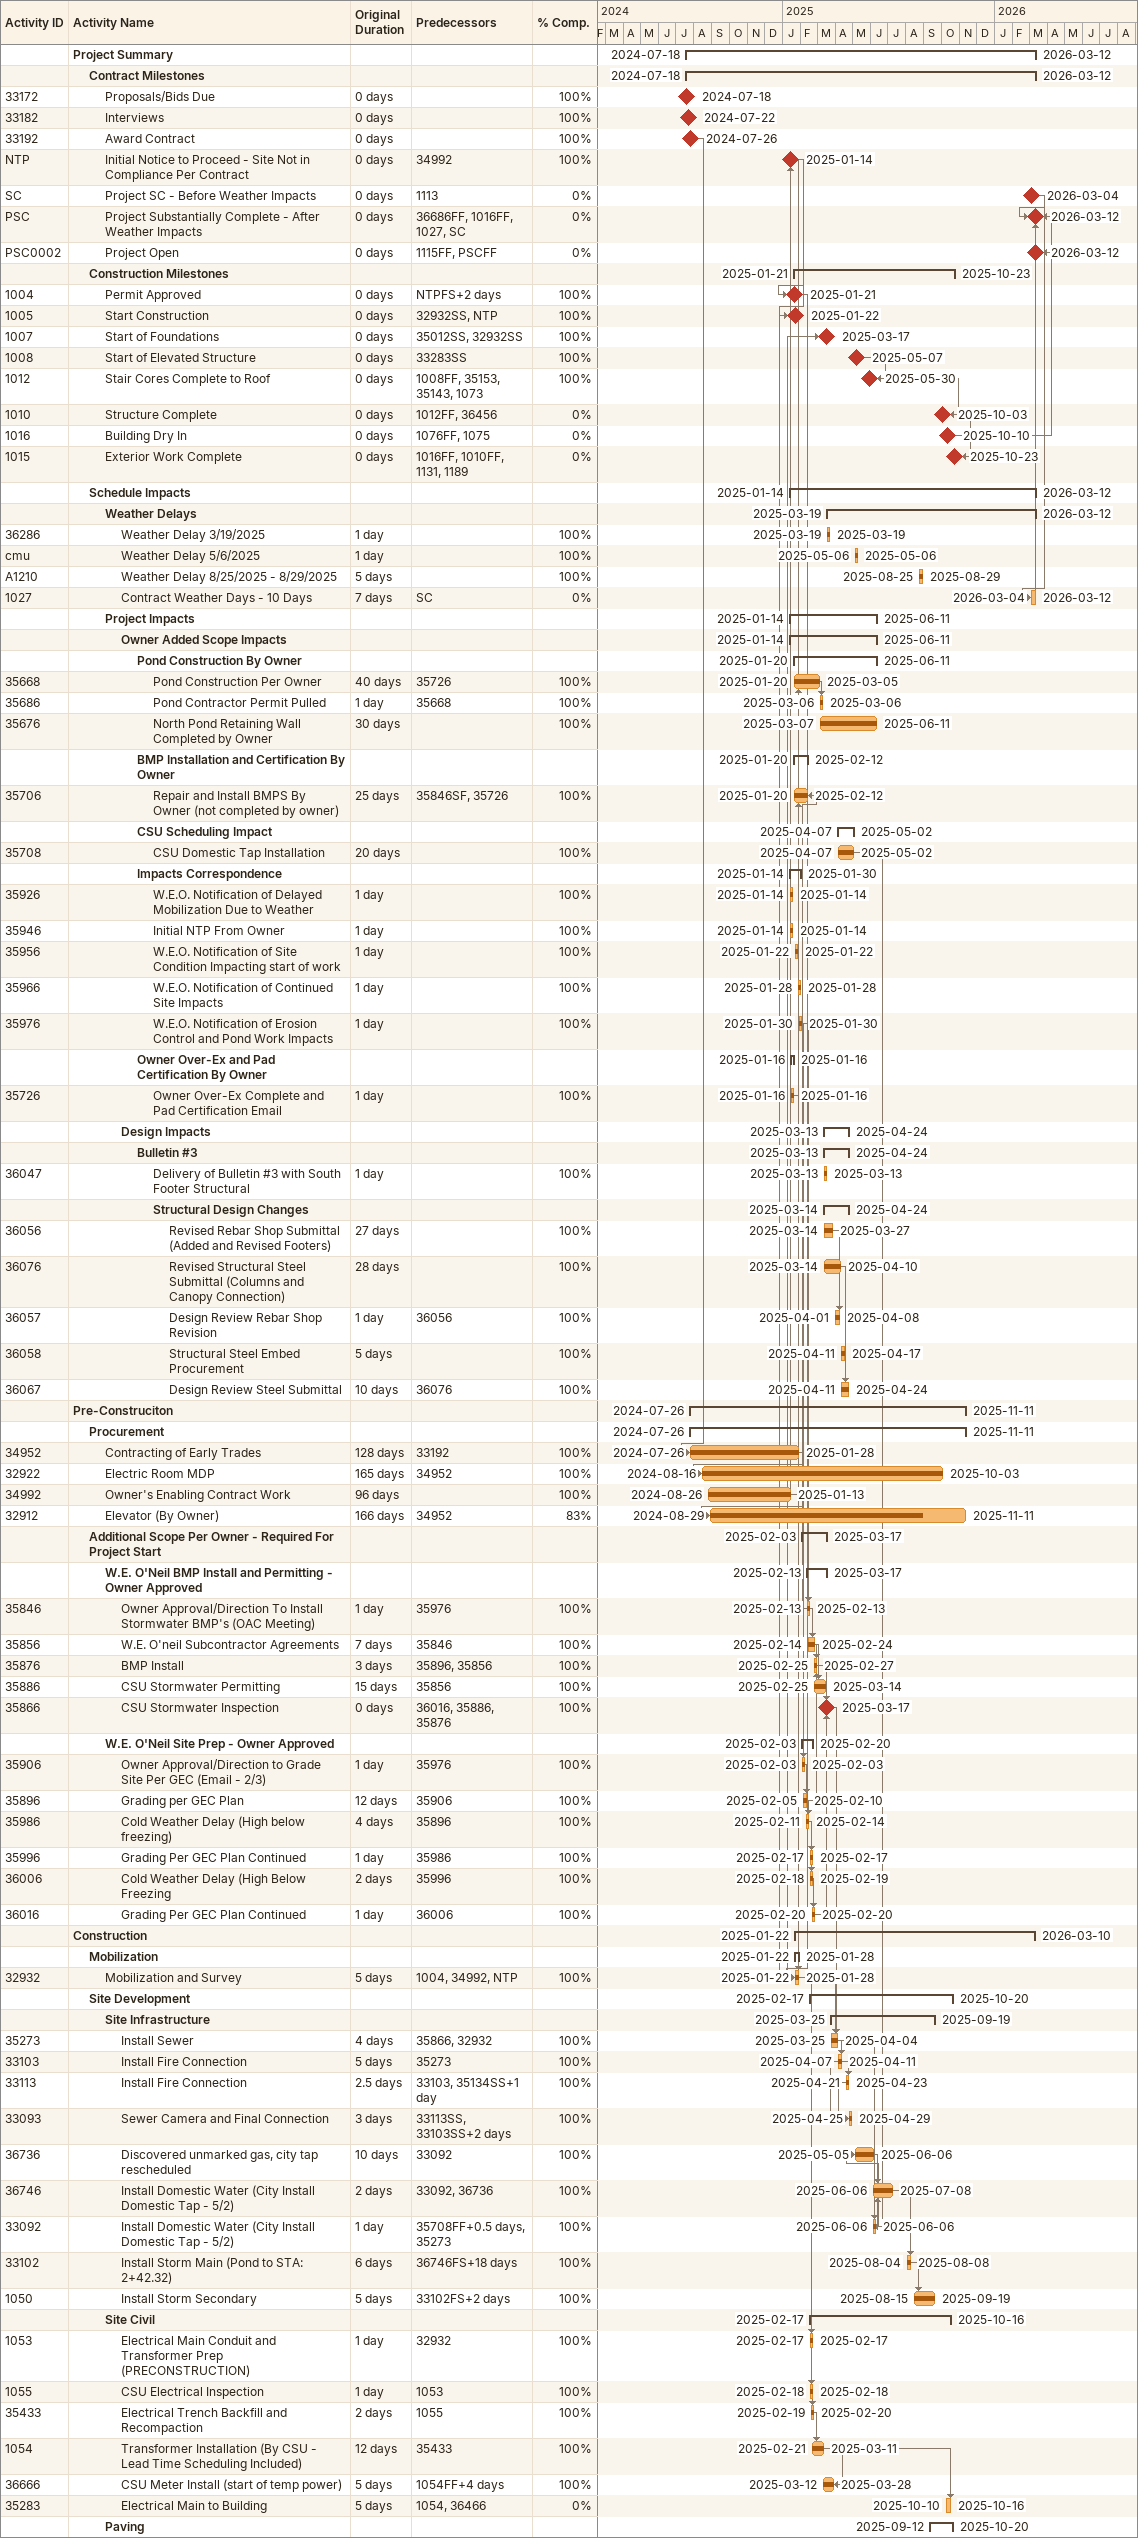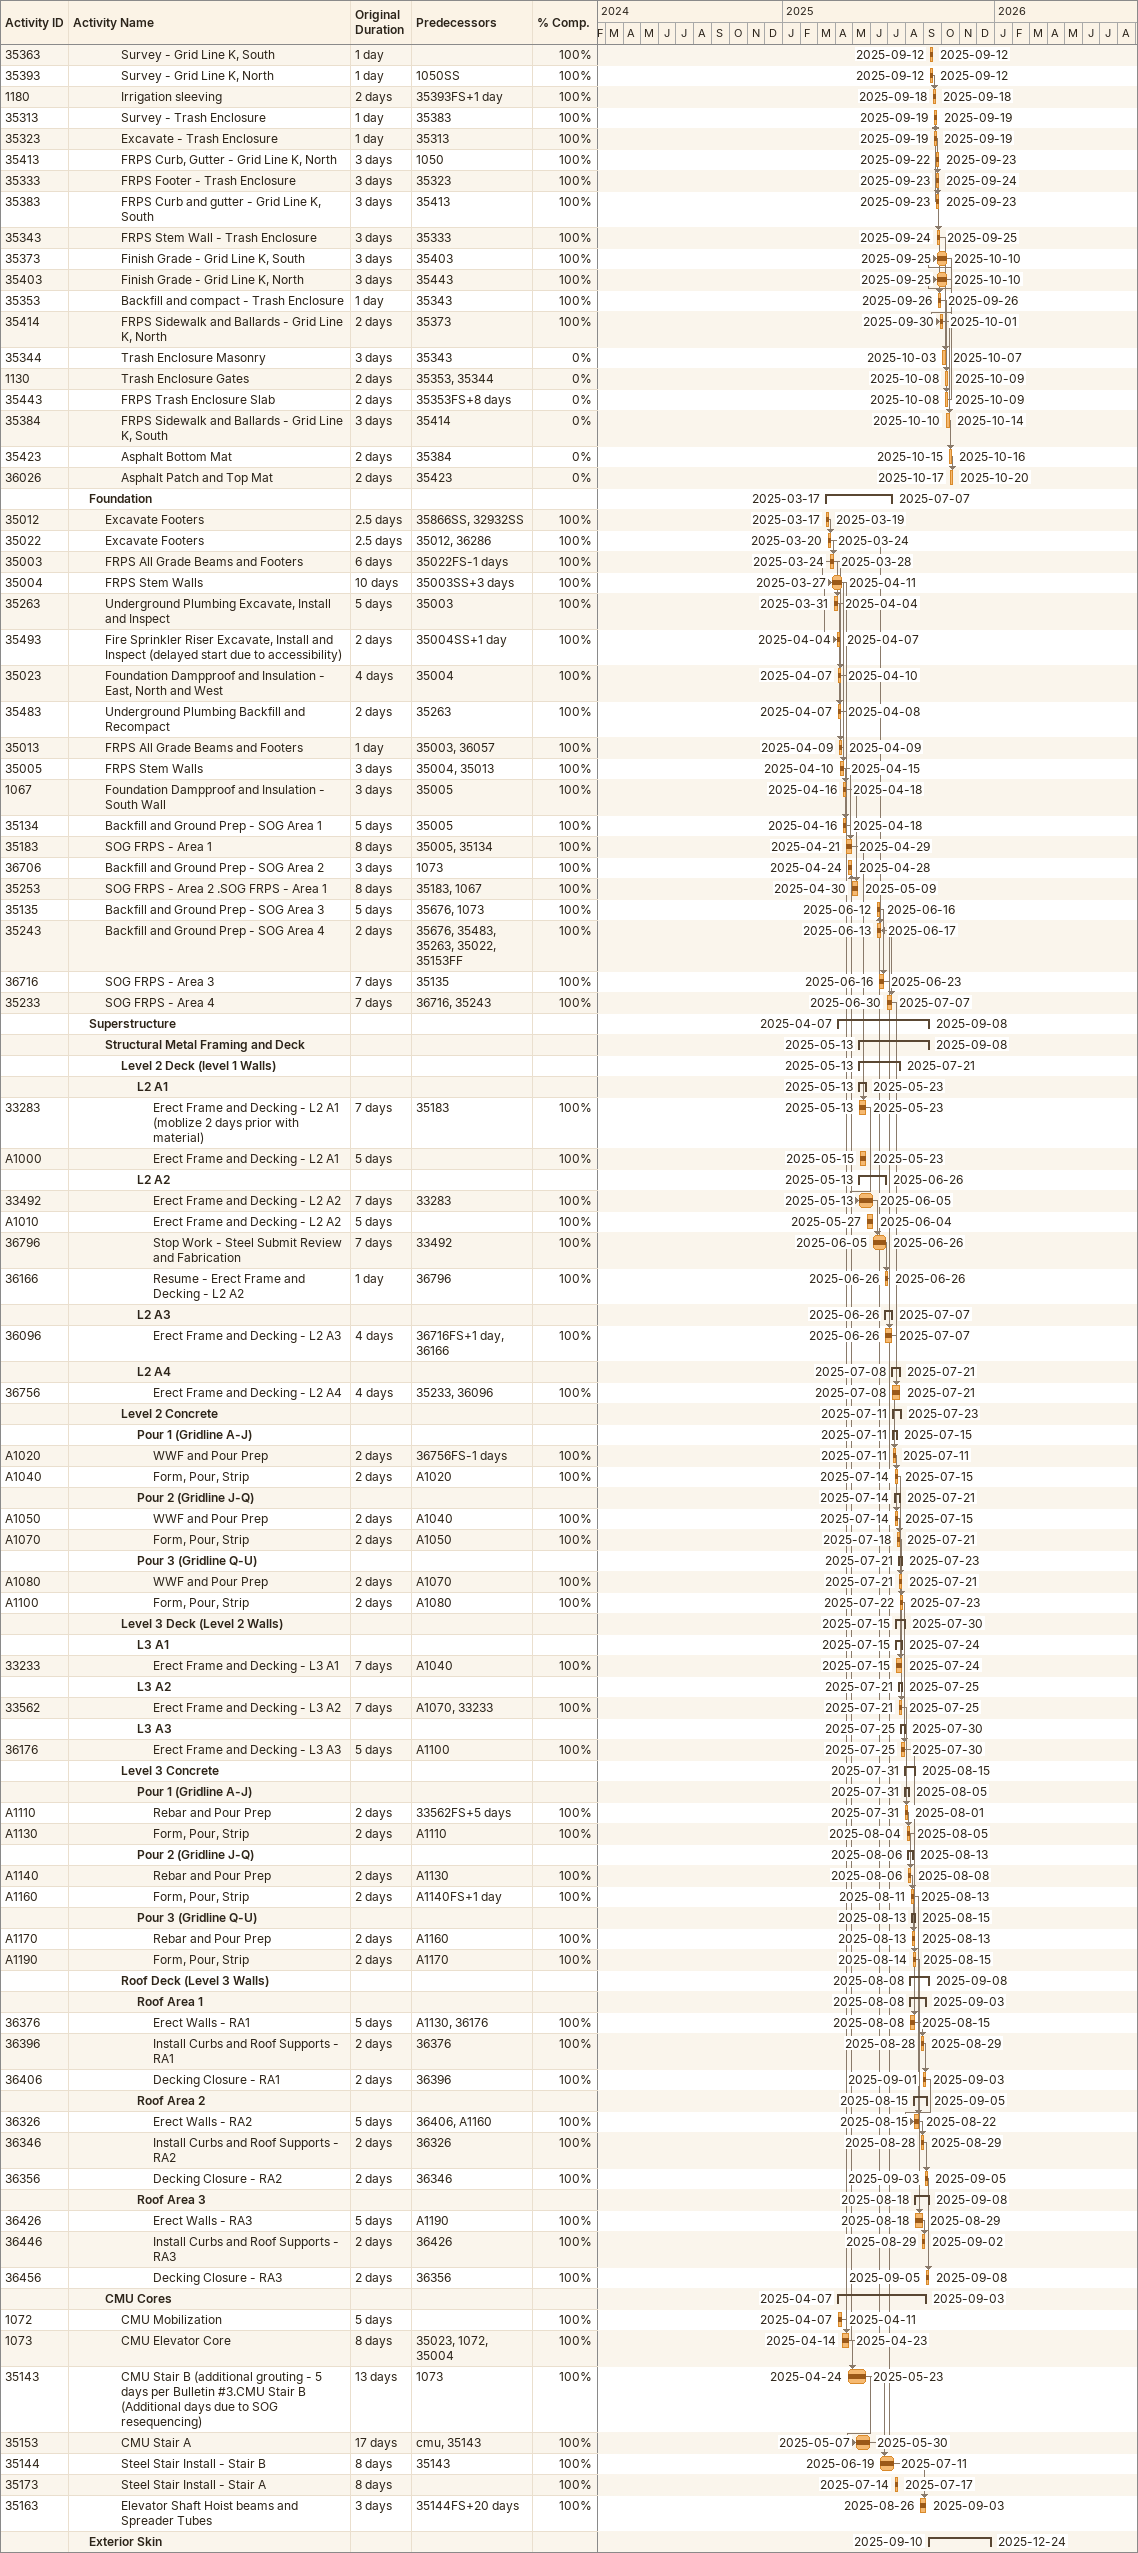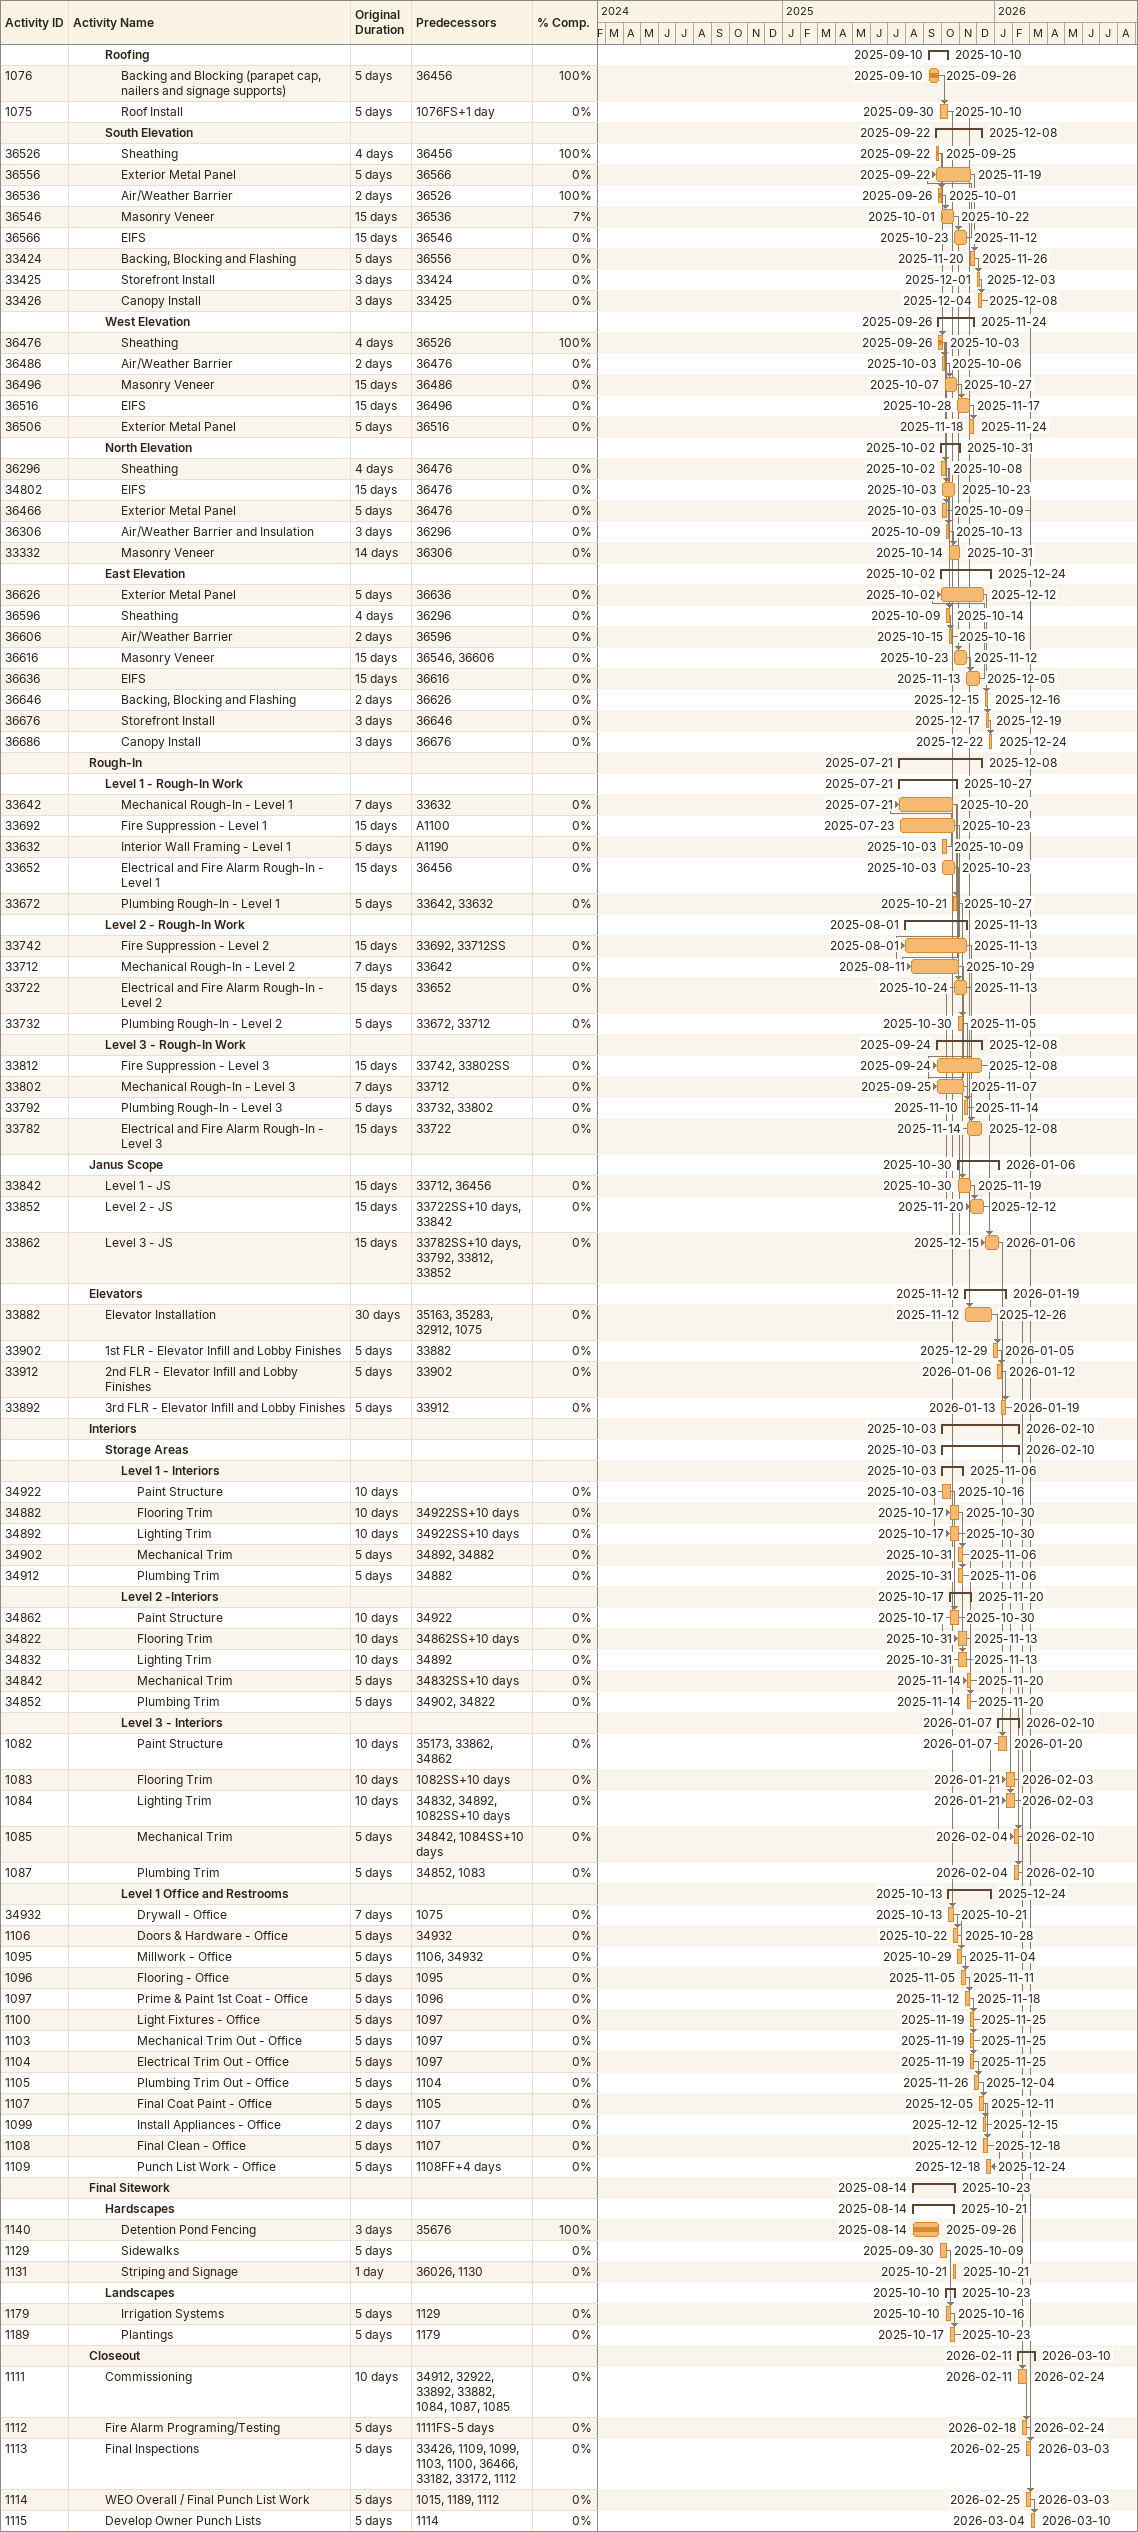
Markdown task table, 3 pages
| ID | Level | Task | Original duration | Start | Finish | Predecessors | % complete |
|---|---|---|---|---|---|---|---|
|  | 1 | **Project Summary** |  | 2024-07-18 | 2026-03-12 |  |  |
|  | 2 | **Contract Milestones** |  | 2024-07-18 | 2026-03-12 |  |  |
| 33172 | 3 | Proposals/Bids Due | 0d | 2024-07-18 | 2024-07-18 |  | 100 |
| 33182 | 3 | Interviews | 0d | 2024-07-22 | 2024-07-22 |  | 100 |
| 33192 | 3 | Award Contract | 0d | 2024-07-26 | 2024-07-26 |  | 100 |
| NTP | 3 | Initial Notice to Proceed - Site Not in Compliance Per Contract | 0d | 2025-01-14 | 2025-01-14 | 34992 | 100 |
| SC | 3 | Project SC - Before Weather Impacts | 0d | 2026-03-04 | 2026-03-04 | 1113 | 0 |
| PSC | 3 | Project Substantially Complete - After Weather Impacts | 0d | 2026-03-12 | 2026-03-12 | 36686FF, 1016FF, 1027, SC | 0 |
| PSC0002 | 3 | Project Open | 0d | 2026-03-12 | 2026-03-12 | 1115FF, PSCFF | 0 |
|  | 2 | **Construction Milestones** |  | 2025-01-21 | 2025-10-23 |  |  |
| 1004 | 3 | Permit Approved | 0d | 2025-01-21 | 2025-01-21 | NTPFS+2d | 100 |
| 1005 | 3 | Start Construction | 0d | 2025-01-22 | 2025-01-22 | 32932SS, NTP | 100 |
| 1007 | 3 | Start of Foundations | 0d | 2025-03-17 | 2025-03-17 | 35012SS, 32932SS | 100 |
| 1008 | 3 | Start of Elevated Structure | 0d | 2025-05-07 | 2025-05-07 | 33283SS | 100 |
| 1012 | 3 | Stair Cores Complete to Roof | 0d | 2025-05-30 | 2025-05-30 | 1008FF, 35153, 35143, 1073 | 100 |
| 1010 | 3 | Structure Complete | 0d | 2025-10-03 | 2025-10-03 | 1012FF, 36456 | 0 |
| 1016 | 3 | Building Dry In | 0d | 2025-10-10 | 2025-10-10 | 1076FF, 1075 | 0 |
| 1015 | 3 | Exterior Work Complete | 0d | 2025-10-23 | 2025-10-23 | 1016FF, 1010FF, 1131, 1189 | 0 |
|  | 2 | **Schedule Impacts** |  | 2025-01-14 | 2026-03-12 |  |  |
|  | 3 | **Weather Delays** |  | 2025-03-19 | 2026-03-12 |  |  |
| 36286 | 4 | Weather Delay 3/19/2025 | 1d | 2025-03-19 | 2025-03-19 |  | 100 |
| cmu | 4 | Weather Delay 5/6/2025 | 1d | 2025-05-06 | 2025-05-06 |  | 100 |
| A1210 | 4 | Weather Delay 8/25/2025 - 8/29/2025 | 5d | 2025-08-25 | 2025-08-29 |  | 100 |
| 1027 | 4 | Contract Weather Days - 10 Days | 7d | 2026-03-04 | 2026-03-12 | SC | 0 |
|  | 3 | **Project Impacts** |  | 2025-01-14 | 2025-06-11 |  |  |
|  | 4 | **Owner Added Scope Impacts** |  | 2025-01-14 | 2025-06-11 |  |  |
|  | 5 | **Pond Construction By Owner** |  | 2025-01-20 | 2025-06-11 |  |  |
| 35668 | 6 | Pond Construction Per Owner | 40d | 2025-01-20 | 2025-03-05 | 35726 | 100 |
| 35686 | 6 | Pond Contractor Permit Pulled | 1d | 2025-03-06 | 2025-03-06 | 35668 | 100 |
| 35676 | 6 | North Pond Retaining Wall Completed by Owner | 30d | 2025-03-07 | 2025-06-11 |  | 100 |
|  | 5 | **BMP Installation and Certification By Owner** |  | 2025-01-20 | 2025-02-12 |  |  |
| 35706 | 6 | Repair and Install BMPS By Owner (not completed by owner) | 25d | 2025-01-20 | 2025-02-12 | 35846SF, 35726 | 100 |
|  | 5 | **CSU Scheduling Impact** |  | 2025-04-07 | 2025-05-02 |  |  |
| 35708 | 6 | CSU Domestic Tap Installation | 20d | 2025-04-07 | 2025-05-02 |  | 100 |
|  | 5 | **Impacts Correspondence** |  | 2025-01-14 | 2025-01-30 |  |  |
| 35926 | 6 | W.E.O. Notification of Delayed Mobilization Due to Weather | 1d | 2025-01-14 | 2025-01-14 |  | 100 |
| 35946 | 6 | Initial NTP From Owner | 1d | 2025-01-14 | 2025-01-14 |  | 100 |
| 35956 | 6 | W.E.O. Notification of Site Condition Impacting start of work | 1d | 2025-01-22 | 2025-01-22 |  | 100 |
| 35966 | 6 | W.E.O. Notification of Continued Site Impacts | 1d | 2025-01-28 | 2025-01-28 |  | 100 |
| 35976 | 6 | W.E.O. Notification of Erosion Control and Pond Work Impacts | 1d | 2025-01-30 | 2025-01-30 |  | 100 |
|  | 5 | **Owner Over-Ex and Pad Certification By Owner** |  | 2025-01-16 | 2025-01-16 |  |  |
| 35726 | 6 | Owner Over-Ex Complete and Pad Certification Email | 1d | 2025-01-16 | 2025-01-16 |  | 100 |
|  | 4 | **Design Impacts** |  | 2025-03-13 | 2025-04-24 |  |  |
|  | 5 | **Bulletin #3** |  | 2025-03-13 | 2025-04-24 |  |  |
| 36047 | 6 | Delivery of Bulletin #3 with South Footer Structural | 1d | 2025-03-13 | 2025-03-13 |  | 100 |
|  | 6 | **Structural Design Changes** |  | 2025-03-14 | 2025-04-24 |  |  |
| 36056 | 7 | Revised Rebar Shop Submittal (Added and Revised Footers) | 27d | 2025-03-14 | 2025-03-27 |  | 100 |
| 36076 | 7 | Revised Structural Steel Submittal (Columns and Canopy Connection) | 28d | 2025-03-14 | 2025-04-10 |  | 100 |
| 36057 | 7 | Design Review Rebar Shop Revision | 1d | 2025-04-01 | 2025-04-08 | 36056 | 100 |
| 36058 | 7 | Structural Steel Embed Procurement | 5d | 2025-04-11 | 2025-04-17 |  | 100 |
| 36067 | 7 | Design Review Steel Submittal | 10d | 2025-04-11 | 2025-04-24 | 36076 | 100 |
|  | 1 | **Pre-Construciton** |  | 2024-07-26 | 2025-11-11 |  |  |
|  | 2 | **Procurement** |  | 2024-07-26 | 2025-11-11 |  |  |
| 34952 | 3 | Contracting of Early Trades | 128d | 2024-07-26 | 2025-01-28 | 33192 | 100 |
| 32922 | 3 | Electric Room MDP | 165d | 2024-08-16 | 2025-10-03 | 34952 | 100 |
| 34992 | 3 | Owner's Enabling Contract Work | 96d | 2024-08-26 | 2025-01-13 |  | 100 |
| 32912 | 3 | Elevator (By Owner) | 166d | 2024-08-29 | 2025-11-11 | 34952 | 83 |
|  | 2 | **Additional Scope Per Owner - Required For Project Start** |  | 2025-02-03 | 2025-03-17 |  |  |
|  | 3 | **W.E. O'Neil BMP Install and Permitting - Owner Approved** |  | 2025-02-13 | 2025-03-17 |  |  |
| 35846 | 4 | Owner Approval/Direction To Install Stormwater BMP's (OAC Meeting) | 1d | 2025-02-13 | 2025-02-13 | 35976 | 100 |
| 35856 | 4 | W.E. O'neil Subcontractor Agreements | 7d | 2025-02-14 | 2025-02-24 | 35846 | 100 |
| 35876 | 4 | BMP Install | 3d | 2025-02-25 | 2025-02-27 | 35896, 35856 | 100 |
| 35886 | 4 | CSU Stormwater Permitting | 15d | 2025-02-25 | 2025-03-14 | 35856 | 100 |
| 35866 | 4 | CSU Stormwater Inspection | 0d | 2025-03-17 | 2025-03-17 | 36016, 35886, 35876 | 100 |
|  | 3 | **W.E. O'Neil Site Prep - Owner Approved** |  | 2025-02-03 | 2025-02-20 |  |  |
| 35906 | 4 | Owner Approval/Direction to Grade Site Per GEC (Email - 2/3) | 1d | 2025-02-03 | 2025-02-03 | 35976 | 100 |
| 35896 | 4 | Grading per GEC Plan | 12d | 2025-02-05 | 2025-02-10 | 35906 | 100 |
| 35986 | 4 | Cold Weather Delay (High below freezing) | 4d | 2025-02-11 | 2025-02-14 | 35896 | 100 |
| 35996 | 4 | Grading Per GEC Plan Continued | 1d | 2025-02-17 | 2025-02-17 | 35986 | 100 |
| 36006 | 4 | Cold Weather Delay (High Below Freezing | 2d | 2025-02-18 | 2025-02-19 | 35996 | 100 |
| 36016 | 4 | Grading Per GEC Plan Continued | 1d | 2025-02-20 | 2025-02-20 | 36006 | 100 |
|  | 1 | **Construction** |  | 2025-01-22 | 2026-03-10 |  |  |
|  | 2 | **Mobilization** |  | 2025-01-22 | 2025-01-28 |  |  |
| 32932 | 3 | Mobilization and Survey | 5d | 2025-01-22 | 2025-01-28 | 1004, 34992, NTP | 100 |
|  | 2 | **Site Development** |  | 2025-02-17 | 2025-10-20 |  |  |
|  | 3 | **Site Infrastructure** |  | 2025-03-25 | 2025-09-19 |  |  |
| 35273 | 4 | Install Sewer | 4d | 2025-03-25 | 2025-04-04 | 35866, 32932 | 100 |
| 33103 | 4 | Install Fire Connection | 5d | 2025-04-07 | 2025-04-11 | 35273 | 100 |
| 33113 | 4 | Install Fire Connection | 2.5d | 2025-04-21 | 2025-04-23 | 33103, 35134SS+1d | 100 |
| 33093 | 4 | Sewer Camera and Final Connection | 3d | 2025-04-25 | 2025-04-29 | 33113SS, 33103SS+2d | 100 |
| 36736 | 4 | Discovered unmarked gas, city tap rescheduled | 10d | 2025-05-05 | 2025-06-06 | 33092 | 100 |
| 36746 | 4 | Install Domestic Water (City Install Domestic Tap - 5/2) | 2d | 2025-06-06 | 2025-07-08 | 33092, 36736 | 100 |
| 33092 | 4 | Install Domestic Water (City Install Domestic Tap - 5/2) | 1d | 2025-06-06 | 2025-06-06 | 35708FF+0.5d, 35273 | 100 |
| 33102 | 4 | Install Storm Main (Pond to STA: 2+42.32) | 6d | 2025-08-04 | 2025-08-08 | 36746FS+18d | 100 |
| 1050 | 4 | Install Storm Secondary | 5d | 2025-08-15 | 2025-09-19 | 33102FS+2d | 100 |
|  | 3 | **Site Civil** |  | 2025-02-17 | 2025-10-16 |  |  |
| 1053 | 4 | Electrical Main Conduit and Transformer Prep (PRECONSTRUCTION) | 1d | 2025-02-17 | 2025-02-17 | 32932 | 100 |
| 1055 | 4 | CSU Electrical Inspection | 1d | 2025-02-18 | 2025-02-18 | 1053 | 100 |
| 35433 | 4 | Electrical Trench Backfill and Recompaction | 2d | 2025-02-19 | 2025-02-20 | 1055 | 100 |
| 1054 | 4 | Transformer Installation (By CSU - Lead Time Scheduling Included) | 12d | 2025-02-21 | 2025-03-11 | 35433 | 100 |
| 36666 | 4 | CSU Meter Install (start of temp power) | 5d | 2025-03-12 | 2025-03-28 | 1054FF+4d | 100 |
| 35283 | 4 | Electrical Main to Building | 5d | 2025-10-10 | 2025-10-16 | 1054, 36466 | 0 |
|  | 3 | **Paving** |  | 2025-09-12 | 2025-10-20 |  |  |
| 35363 | 4 | Survey - Grid Line K, South | 1d | 2025-09-12 | 2025-09-12 |  | 100 |
| 35393 | 4 | Survey - Grid Line K, North | 1d | 2025-09-12 | 2025-09-12 | 1050SS | 100 |
| 1180 | 4 | Irrigation sleeving | 2d | 2025-09-18 | 2025-09-18 | 35393FS+1d | 100 |
| 35313 | 4 | Survey - Trash Enclosure | 1d | 2025-09-19 | 2025-09-19 | 35383 | 100 |
| 35323 | 4 | Excavate - Trash Enclosure | 1d | 2025-09-19 | 2025-09-19 | 35313 | 100 |
| 35413 | 4 | FRPS Curb, Gutter - Grid Line K, North | 3d | 2025-09-22 | 2025-09-23 | 1050 | 100 |
| 35333 | 4 | FRPS Footer - Trash Enclosure | 3d | 2025-09-23 | 2025-09-24 | 35323 | 100 |
| 35383 | 4 | FRPS Curb and gutter - Grid Line K, South | 3d | 2025-09-23 | 2025-09-23 | 35413 | 100 |
| 35343 | 4 | FRPS Stem Wall - Trash Enclosure | 3d | 2025-09-24 | 2025-09-25 | 35333 | 100 |
| 35373 | 4 | Finish Grade - Grid Line K, South | 3d | 2025-09-25 | 2025-10-10 | 35403 | 100 |
| 35403 | 4 | Finish Grade - Grid Line K, North | 3d | 2025-09-25 | 2025-10-10 | 35443 | 100 |
| 35353 | 4 | Backfill and compact - Trash Enclosure | 1d | 2025-09-26 | 2025-09-26 | 35343 | 100 |
| 35414 | 4 | FRPS Sidewalk and Ballards - Grid Line K, North | 2d | 2025-09-30 | 2025-10-01 | 35373 | 100 |
| 35344 | 4 | Trash Enclosure Masonry | 3d | 2025-10-03 | 2025-10-07 | 35343 | 0 |
| 1130 | 4 | Trash Enclosure Gates | 2d | 2025-10-08 | 2025-10-09 | 35353, 35344 | 0 |
| 35443 | 4 | FRPS Trash Enclosure Slab | 2d | 2025-10-08 | 2025-10-09 | 35353FS+8d | 0 |
| 35384 | 4 | FRPS Sidewalk and Ballards - Grid Line K, South | 3d | 2025-10-10 | 2025-10-14 | 35414 | 0 |
| 35423 | 4 | Asphalt Bottom Mat | 2d | 2025-10-15 | 2025-10-16 | 35384 | 0 |
| 36026 | 4 | Asphalt Patch and Top Mat | 2d | 2025-10-17 | 2025-10-20 | 35423 | 0 |
|  | 2 | **Foundation** |  | 2025-03-17 | 2025-07-07 |  |  |
| 35012 | 3 | Excavate Footers | 2.5d | 2025-03-17 | 2025-03-19 | 35866SS, 32932SS | 100 |
| 35022 | 3 | Excavate Footers | 2.5d | 2025-03-20 | 2025-03-24 | 35012, 36286 | 100 |
| 35003 | 3 | FRPS All Grade Beams and Footers | 6d | 2025-03-24 | 2025-03-28 | 35022FS-1d | 100 |
| 35004 | 3 | FRPS Stem Walls | 10d | 2025-03-27 | 2025-04-11 | 35003SS+3d | 100 |
| 35263 | 3 | Underground Plumbing Excavate, Install and Inspect | 5d | 2025-03-31 | 2025-04-04 | 35003 | 100 |
| 35493 | 3 | Fire Sprinkler Riser Excavate, Install and Inspect (delayed start due to accessibility) | 2d | 2025-04-04 | 2025-04-07 | 35004SS+1d | 100 |
| 35023 | 3 | Foundation Dampproof and Insulation - East, North and West | 4d | 2025-04-07 | 2025-04-10 | 35004 | 100 |
| 35483 | 3 | Underground Plumbing Backfill and Recompact | 2d | 2025-04-07 | 2025-04-08 | 35263 | 100 |
| 35013 | 3 | FRPS All Grade Beams and Footers | 1d | 2025-04-09 | 2025-04-09 | 35003, 36057 | 100 |
| 35005 | 3 | FRPS Stem Walls | 3d | 2025-04-10 | 2025-04-15 | 35004, 35013 | 100 |
| 1067 | 3 | Foundation Dampproof and Insulation - South Wall | 3d | 2025-04-16 | 2025-04-18 | 35005 | 100 |
| 35134 | 3 | Backfill and Ground Prep - SOG Area 1 | 5d | 2025-04-16 | 2025-04-18 | 35005 | 100 |
| 35183 | 3 | SOG FRPS - Area 1 | 8d | 2025-04-21 | 2025-04-29 | 35005, 35134 | 100 |
| 36706 | 3 | Backfill and Ground Prep - SOG Area 2 | 3d | 2025-04-24 | 2025-04-28 | 1073 | 100 |
| 35253 | 3 | SOG FRPS - Area 2 .SOG FRPS - Area 1 | 8d | 2025-04-30 | 2025-05-09 | 35183, 1067 | 100 |
| 35135 | 3 | Backfill and Ground Prep - SOG Area 3 | 5d | 2025-06-12 | 2025-06-16 | 35676, 1073 | 100 |
| 35243 | 3 | Backfill and Ground Prep - SOG Area 4 | 2d | 2025-06-13 | 2025-06-17 | 35676, 35483, 35263, 35022, 35153FF | 100 |
| 36716 | 3 | SOG FRPS - Area 3 | 7d | 2025-06-16 | 2025-06-23 | 35135 | 100 |
| 35233 | 3 | SOG FRPS - Area 4 | 7d | 2025-06-30 | 2025-07-07 | 36716, 35243 | 100 |
|  | 2 | **Superstructure** |  | 2025-04-07 | 2025-09-08 |  |  |
|  | 3 | **Structural Metal Framing and Deck** |  | 2025-05-13 | 2025-09-08 |  |  |
|  | 4 | **Level 2 Deck (level 1 Walls)** |  | 2025-05-13 | 2025-07-21 |  |  |
|  | 5 | **L2 A1** |  | 2025-05-13 | 2025-05-23 |  |  |
| 33283 | 6 | Erect Frame and Decking - L2 A1 (moblize 2 days prior with material) | 7d | 2025-05-13 | 2025-05-23 | 35183 | 100 |
| A1000 | 6 | Erect Frame and Decking - L2 A1 | 5d | 2025-05-15 | 2025-05-23 |  | 100 |
|  | 5 | **L2 A2** |  | 2025-05-13 | 2025-06-26 |  |  |
| 33492 | 6 | Erect Frame and Decking - L2 A2 | 7d | 2025-05-13 | 2025-06-05 | 33283 | 100 |
| A1010 | 6 | Erect Frame and Decking - L2 A2 | 5d | 2025-05-27 | 2025-06-04 |  | 100 |
| 36796 | 6 | Stop Work - Steel Submit Review and Fabrication | 7d | 2025-06-05 | 2025-06-26 | 33492 | 100 |
| 36166 | 6 | Resume - Erect Frame and Decking - L2 A2 | 1d | 2025-06-26 | 2025-06-26 | 36796 | 100 |
|  | 5 | **L2 A3** |  | 2025-06-26 | 2025-07-07 |  |  |
| 36096 | 6 | Erect Frame and Decking - L2 A3 | 4d | 2025-06-26 | 2025-07-07 | 36716FS+1d, 36166 | 100 |
|  | 5 | **L2 A4** |  | 2025-07-08 | 2025-07-21 |  |  |
| 36756 | 6 | Erect Frame and Decking - L2 A4 | 4d | 2025-07-08 | 2025-07-21 | 35233, 36096 | 100 |
|  | 4 | **Level 2 Concrete** |  | 2025-07-11 | 2025-07-23 |  |  |
|  | 5 | **Pour 1 (Gridline A-J)** |  | 2025-07-11 | 2025-07-15 |  |  |
| A1020 | 6 | WWF and Pour Prep | 2d | 2025-07-11 | 2025-07-11 | 36756FS-1d | 100 |
| A1040 | 6 | Form, Pour, Strip | 2d | 2025-07-14 | 2025-07-15 | A1020 | 100 |
|  | 5 | **Pour 2 (Gridline J-Q)** |  | 2025-07-14 | 2025-07-21 |  |  |
| A1050 | 6 | WWF and Pour Prep | 2d | 2025-07-14 | 2025-07-15 | A1040 | 100 |
| A1070 | 6 | Form, Pour, Strip | 2d | 2025-07-18 | 2025-07-21 | A1050 | 100 |
|  | 5 | **Pour 3 (Gridline Q-U)** |  | 2025-07-21 | 2025-07-23 |  |  |
| A1080 | 6 | WWF and Pour Prep | 2d | 2025-07-21 | 2025-07-21 | A1070 | 100 |
| A1100 | 6 | Form, Pour, Strip | 2d | 2025-07-22 | 2025-07-23 | A1080 | 100 |
|  | 4 | **Level 3 Deck (Level 2 Walls)** |  | 2025-07-15 | 2025-07-30 |  |  |
|  | 5 | **L3 A1** |  | 2025-07-15 | 2025-07-24 |  |  |
| 33233 | 6 | Erect Frame and Decking - L3 A1 | 7d | 2025-07-15 | 2025-07-24 | A1040 | 100 |
|  | 5 | **L3 A2** |  | 2025-07-21 | 2025-07-25 |  |  |
| 33562 | 6 | Erect Frame and Decking - L3 A2 | 7d | 2025-07-21 | 2025-07-25 | A1070, 33233 | 100 |
|  | 5 | **L3 A3** |  | 2025-07-25 | 2025-07-30 |  |  |
| 36176 | 6 | Erect Frame and Decking - L3 A3 | 5d | 2025-07-25 | 2025-07-30 | A1100 | 100 |
|  | 4 | **Level 3 Concrete** |  | 2025-07-31 | 2025-08-15 |  |  |
|  | 5 | **Pour 1 (Gridline A-J)** |  | 2025-07-31 | 2025-08-05 |  |  |
| A1110 | 6 | Rebar and Pour Prep | 2d | 2025-07-31 | 2025-08-01 | 33562FS+5d | 100 |
| A1130 | 6 | Form, Pour, Strip | 2d | 2025-08-04 | 2025-08-05 | A1110 | 100 |
|  | 5 | **Pour 2 (Gridline J-Q)** |  | 2025-08-06 | 2025-08-13 |  |  |
| A1140 | 6 | Rebar and Pour Prep | 2d | 2025-08-06 | 2025-08-08 | A1130 | 100 |
| A1160 | 6 | Form, Pour, Strip | 2d | 2025-08-11 | 2025-08-13 | A1140FS+1d | 100 |
|  | 5 | **Pour 3 (Gridline Q-U)** |  | 2025-08-13 | 2025-08-15 |  |  |
| A1170 | 6 | Rebar and Pour Prep | 2d | 2025-08-13 | 2025-08-13 | A1160 | 100 |
| A1190 | 6 | Form, Pour, Strip | 2d | 2025-08-14 | 2025-08-15 | A1170 | 100 |
|  | 4 | **Roof Deck (Level 3 Walls)** |  | 2025-08-08 | 2025-09-08 |  |  |
|  | 5 | **Roof Area 1** |  | 2025-08-08 | 2025-09-03 |  |  |
| 36376 | 6 | Erect Walls - RA1 | 5d | 2025-08-08 | 2025-08-15 | A1130, 36176 | 100 |
| 36396 | 6 | Install Curbs and Roof Supports - RA1 | 2d | 2025-08-28 | 2025-08-29 | 36376 | 100 |
| 36406 | 6 | Decking Closure - RA1 | 2d | 2025-09-01 | 2025-09-03 | 36396 | 100 |
|  | 5 | **Roof Area 2** |  | 2025-08-15 | 2025-09-05 |  |  |
| 36326 | 6 | Erect Walls - RA2 | 5d | 2025-08-15 | 2025-08-22 | 36406, A1160 | 100 |
| 36346 | 6 | Install Curbs and Roof Supports - RA2 | 2d | 2025-08-28 | 2025-08-29 | 36326 | 100 |
| 36356 | 6 | Decking Closure - RA2 | 2d | 2025-09-03 | 2025-09-05 | 36346 | 100 |
|  | 5 | **Roof Area 3** |  | 2025-08-18 | 2025-09-08 |  |  |
| 36426 | 6 | Erect Walls - RA3 | 5d | 2025-08-18 | 2025-08-29 | A1190 | 100 |
| 36446 | 6 | Install Curbs and Roof Supports - RA3 | 2d | 2025-08-29 | 2025-09-02 | 36426 | 100 |
| 36456 | 6 | Decking Closure - RA3 | 2d | 2025-09-05 | 2025-09-08 | 36356 | 100 |
|  | 3 | **CMU Cores** |  | 2025-04-07 | 2025-09-03 |  |  |
| 1072 | 4 | CMU Mobilization | 5d | 2025-04-07 | 2025-04-11 |  | 100 |
| 1073 | 4 | CMU Elevator Core | 8d | 2025-04-14 | 2025-04-23 | 35023, 1072, 35004 | 100 |
| 35143 | 4 | CMU Stair B (additional grouting - 5 days per Bulletin #3.CMU Stair B (Additional days due to SOG resequencing) | 13d | 2025-04-24 | 2025-05-23 | 1073 | 100 |
| 35153 | 4 | CMU Stair A | 17d | 2025-05-07 | 2025-05-30 | cmu, 35143 | 100 |
| 35144 | 4 | Steel Stair Install - Stair B | 8d | 2025-06-19 | 2025-07-11 | 35143 | 100 |
| 35173 | 4 | Steel Stair Install - Stair A | 8d | 2025-07-14 | 2025-07-17 |  | 100 |
| 35163 | 4 | Elevator Shaft Hoist beams and Spreader Tubes | 3d | 2025-08-26 | 2025-09-03 | 35144FS+20d | 100 |
|  | 2 | **Exterior Skin** |  | 2025-09-10 | 2025-12-24 |  |  |
|  | 3 | **Roofing** |  | 2025-09-10 | 2025-10-10 |  |  |
| 1076 | 4 | Backing and Blocking (parapet cap, nailers and signage supports) | 5d | 2025-09-10 | 2025-09-26 | 36456 | 100 |
| 1075 | 4 | Roof Install | 5d | 2025-09-30 | 2025-10-10 | 1076FS+1d | 0 |
|  | 3 | **South Elevation** |  | 2025-09-22 | 2025-12-08 |  |  |
| 36526 | 4 | Sheathing | 4d | 2025-09-22 | 2025-09-25 | 36456 | 100 |
| 36556 | 4 | Exterior Metal Panel | 5d | 2025-09-22 | 2025-11-19 | 36566 | 0 |
| 36536 | 4 | Air/Weather Barrier | 2d | 2025-09-26 | 2025-10-01 | 36526 | 100 |
| 36546 | 4 | Masonry Veneer | 15d | 2025-10-01 | 2025-10-22 | 36536 | 7 |
| 36566 | 4 | EIFS | 15d | 2025-10-23 | 2025-11-12 | 36546 | 0 |
| 33424 | 4 | Backing, Blocking and Flashing | 5d | 2025-11-20 | 2025-11-26 | 36556 | 0 |
| 33425 | 4 | Storefront Install | 3d | 2025-12-01 | 2025-12-03 | 33424 | 0 |
| 33426 | 4 | Canopy Install | 3d | 2025-12-04 | 2025-12-08 | 33425 | 0 |
|  | 3 | **West Elevation** |  | 2025-09-26 | 2025-11-24 |  |  |
| 36476 | 4 | Sheathing | 4d | 2025-09-26 | 2025-10-03 | 36526 | 100 |
| 36486 | 4 | Air/Weather Barrier | 2d | 2025-10-03 | 2025-10-06 | 36476 | 0 |
| 36496 | 4 | Masonry Veneer | 15d | 2025-10-07 | 2025-10-27 | 36486 | 0 |
| 36516 | 4 | EIFS | 15d | 2025-10-28 | 2025-11-17 | 36496 | 0 |
| 36506 | 4 | Exterior Metal Panel | 5d | 2025-11-18 | 2025-11-24 | 36516 | 0 |
|  | 3 | **North Elevation** |  | 2025-10-02 | 2025-10-31 |  |  |
| 36296 | 4 | Sheathing | 4d | 2025-10-02 | 2025-10-08 | 36476 | 0 |
| 34802 | 4 | EIFS | 15d | 2025-10-03 | 2025-10-23 | 36476 | 0 |
| 36466 | 4 | Exterior Metal Panel | 5d | 2025-10-03 | 2025-10-09 | 36476 | 0 |
| 36306 | 4 | Air/Weather Barrier and Insulation | 3d | 2025-10-09 | 2025-10-13 | 36296 | 0 |
| 33332 | 4 | Masonry Veneer | 14d | 2025-10-14 | 2025-10-31 | 36306 | 0 |
|  | 3 | **East Elevation** |  | 2025-10-02 | 2025-12-24 |  |  |
| 36626 | 4 | Exterior Metal Panel | 5d | 2025-10-02 | 2025-12-12 | 36636 | 0 |
| 36596 | 4 | Sheathing | 4d | 2025-10-09 | 2025-10-14 | 36296 | 0 |
| 36606 | 4 | Air/Weather Barrier | 2d | 2025-10-15 | 2025-10-16 | 36596 | 0 |
| 36616 | 4 | Masonry Veneer | 15d | 2025-10-23 | 2025-11-12 | 36546, 36606 | 0 |
| 36636 | 4 | EIFS | 15d | 2025-11-13 | 2025-12-05 | 36616 | 0 |
| 36646 | 4 | Backing, Blocking and Flashing | 2d | 2025-12-15 | 2025-12-16 | 36626 | 0 |
| 36676 | 4 | Storefront Install | 3d | 2025-12-17 | 2025-12-19 | 36646 | 0 |
| 36686 | 4 | Canopy Install | 3d | 2025-12-22 | 2025-12-24 | 36676 | 0 |
|  | 2 | **Rough-In** |  | 2025-07-21 | 2025-12-08 |  |  |
|  | 3 | **Level 1 - Rough-In Work** |  | 2025-07-21 | 2025-10-27 |  |  |
| 33642 | 4 | Mechanical Rough-In - Level 1 | 7d | 2025-07-21 | 2025-10-20 | 33632 | 0 |
| 33692 | 4 | Fire Suppression - Level 1 | 15d | 2025-07-23 | 2025-10-23 | A1100 | 0 |
| 33632 | 4 | Interior Wall Framing - Level 1 | 5d | 2025-10-03 | 2025-10-09 | A1190 | 0 |
| 33652 | 4 | Electrical and Fire Alarm Rough-In - Level 1 | 15d | 2025-10-03 | 2025-10-23 | 36456 | 0 |
| 33672 | 4 | Plumbing Rough-In - Level 1 | 5d | 2025-10-21 | 2025-10-27 | 33642, 33632 | 0 |
|  | 3 | **Level 2 - Rough-In Work** |  | 2025-08-01 | 2025-11-13 |  |  |
| 33742 | 4 | Fire Suppression - Level 2 | 15d | 2025-08-01 | 2025-11-13 | 33692, 33712SS | 0 |
| 33712 | 4 | Mechanical Rough-In - Level 2 | 7d | 2025-08-11 | 2025-10-29 | 33642 | 0 |
| 33722 | 4 | Electrical and Fire Alarm Rough-In - Level 2 | 15d | 2025-10-24 | 2025-11-13 | 33652 | 0 |
| 33732 | 4 | Plumbing Rough-In - Level 2 | 5d | 2025-10-30 | 2025-11-05 | 33672, 33712 | 0 |
|  | 3 | **Level 3 - Rough-In Work** |  | 2025-09-24 | 2025-12-08 |  |  |
| 33812 | 4 | Fire Suppression - Level 3 | 15d | 2025-09-24 | 2025-12-08 | 33742, 33802SS | 0 |
| 33802 | 4 | Mechanical Rough-In - Level 3 | 7d | 2025-09-25 | 2025-11-07 | 33712 | 0 |
| 33792 | 4 | Plumbing Rough-In - Level 3 | 5d | 2025-11-10 | 2025-11-14 | 33732, 33802 | 0 |
| 33782 | 4 | Electrical and Fire Alarm Rough-In - Level 3 | 15d | 2025-11-14 | 2025-12-08 | 33722 | 0 |
|  | 2 | **Janus Scope** |  | 2025-10-30 | 2026-01-06 |  |  |
| 33842 | 3 | Level 1 - JS | 15d | 2025-10-30 | 2025-11-19 | 33712, 36456 | 0 |
| 33852 | 3 | Level 2 - JS | 15d | 2025-11-20 | 2025-12-12 | 33722SS+10d, 33842 | 0 |
| 33862 | 3 | Level 3 - JS | 15d | 2025-12-15 | 2026-01-06 | 33782SS+10d, 33792, 33812, 33852 | 0 |
|  | 2 | **Elevators** |  | 2025-11-12 | 2026-01-19 |  |  |
| 33882 | 3 | Elevator Installation | 30d | 2025-11-12 | 2025-12-26 | 35163, 35283, 32912, 1075 | 0 |
| 33902 | 3 | 1st FLR - Elevator Infill and Lobby Finishes | 5d | 2025-12-29 | 2026-01-05 | 33882 | 0 |
| 33912 | 3 | 2nd FLR - Elevator Infill and Lobby Finishes | 5d | 2026-01-06 | 2026-01-12 | 33902 | 0 |
| 33892 | 3 | 3rd FLR - Elevator Infill and Lobby Finishes | 5d | 2026-01-13 | 2026-01-19 | 33912 | 0 |
|  | 2 | **Interiors** |  | 2025-10-03 | 2026-02-10 |  |  |
|  | 3 | **Storage Areas** |  | 2025-10-03 | 2026-02-10 |  |  |
|  | 4 | **Level 1 - Interiors** |  | 2025-10-03 | 2025-11-06 |  |  |
| 34922 | 5 | Paint Structure | 10d | 2025-10-03 | 2025-10-16 |  | 0 |
| 34882 | 5 | Flooring Trim | 10d | 2025-10-17 | 2025-10-30 | 34922SS+10d | 0 |
| 34892 | 5 | Lighting Trim | 10d | 2025-10-17 | 2025-10-30 | 34922SS+10d | 0 |
| 34902 | 5 | Mechanical Trim | 5d | 2025-10-31 | 2025-11-06 | 34892, 34882 | 0 |
| 34912 | 5 | Plumbing Trim | 5d | 2025-10-31 | 2025-11-06 | 34882 | 0 |
|  | 4 | **Level 2 -Interiors** |  | 2025-10-17 | 2025-11-20 |  |  |
| 34862 | 5 | Paint Structure | 10d | 2025-10-17 | 2025-10-30 | 34922 | 0 |
| 34822 | 5 | Flooring Trim | 10d | 2025-10-31 | 2025-11-13 | 34862SS+10d | 0 |
| 34832 | 5 | Lighting Trim | 10d | 2025-10-31 | 2025-11-13 | 34892 | 0 |
| 34842 | 5 | Mechanical Trim | 5d | 2025-11-14 | 2025-11-20 | 34832SS+10d | 0 |
| 34852 | 5 | Plumbing Trim | 5d | 2025-11-14 | 2025-11-20 | 34902, 34822 | 0 |
|  | 4 | **Level 3 - Interiors** |  | 2026-01-07 | 2026-02-10 |  |  |
| 1082 | 5 | Paint Structure | 10d | 2026-01-07 | 2026-01-20 | 35173, 33862, 34862 | 0 |
| 1083 | 5 | Flooring Trim | 10d | 2026-01-21 | 2026-02-03 | 1082SS+10d | 0 |
| 1084 | 5 | Lighting Trim | 10d | 2026-01-21 | 2026-02-03 | 34832, 34892, 1082SS+10d | 0 |
| 1085 | 5 | Mechanical Trim | 5d | 2026-02-04 | 2026-02-10 | 34842, 1084SS+10d | 0 |
| 1087 | 5 | Plumbing Trim | 5d | 2026-02-04 | 2026-02-10 | 34852, 1083 | 0 |
|  | 4 | **Level 1 Office and Restrooms** |  | 2025-10-13 | 2025-12-24 |  |  |
| 34932 | 5 | Drywall - Office | 7d | 2025-10-13 | 2025-10-21 | 1075 | 0 |
| 1106 | 5 | Doors & Hardware - Office | 5d | 2025-10-22 | 2025-10-28 | 34932 | 0 |
| 1095 | 5 | Millwork - Office | 5d | 2025-10-29 | 2025-11-04 | 1106, 34932 | 0 |
| 1096 | 5 | Flooring - Office | 5d | 2025-11-05 | 2025-11-11 | 1095 | 0 |
| 1097 | 5 | Prime & Paint 1st Coat - Office | 5d | 2025-11-12 | 2025-11-18 | 1096 | 0 |
| 1100 | 5 | Light Fixtures - Office | 5d | 2025-11-19 | 2025-11-25 | 1097 | 0 |
| 1103 | 5 | Mechanical Trim Out - Office | 5d | 2025-11-19 | 2025-11-25 | 1097 | 0 |
| 1104 | 5 | Electrical Trim Out - Office | 5d | 2025-11-19 | 2025-11-25 | 1097 | 0 |
| 1105 | 5 | Plumbing Trim Out - Office | 5d | 2025-11-26 | 2025-12-04 | 1104 | 0 |
| 1107 | 5 | Final Coat Paint - Office | 5d | 2025-12-05 | 2025-12-11 | 1105 | 0 |
| 1099 | 5 | Install Appliances - Office | 2d | 2025-12-12 | 2025-12-15 | 1107 | 0 |
| 1108 | 5 | Final Clean - Office | 5d | 2025-12-12 | 2025-12-18 | 1107 | 0 |
| 1109 | 5 | Punch List Work - Office | 5d | 2025-12-18 | 2025-12-24 | 1108FF+4d | 0 |
|  | 2 | **Final Sitework** |  | 2025-08-14 | 2025-10-23 |  |  |
|  | 3 | **Hardscapes** |  | 2025-08-14 | 2025-10-21 |  |  |
| 1140 | 4 | Detention Pond Fencing | 3d | 2025-08-14 | 2025-09-26 | 35676 | 100 |
| 1129 | 4 | Sidewalks | 5d | 2025-09-30 | 2025-10-09 |  | 0 |
| 1131 | 4 | Striping and Signage | 1d | 2025-10-21 | 2025-10-21 | 36026, 1130 | 0 |
|  | 3 | **Landscapes** |  | 2025-10-10 | 2025-10-23 |  |  |
| 1179 | 4 | Irrigation Systems | 5d | 2025-10-10 | 2025-10-16 | 1129 | 0 |
| 1189 | 4 | Plantings | 5d | 2025-10-17 | 2025-10-23 | 1179 | 0 |
|  | 2 | **Closeout** |  | 2026-02-11 | 2026-03-10 |  |  |
| 1111 | 3 | Commissioning | 10d | 2026-02-11 | 2026-02-24 | 34912, 32922, 33892, 33882, 1084, 1087, 1085 | 0 |
| 1112 | 3 | Fire Alarm Programing/Testing | 5d | 2026-02-18 | 2026-02-24 | 1111FS-5d | 0 |
| 1113 | 3 | Final Inspections | 5d | 2026-02-25 | 2026-03-03 | 33426, 1109, 1099, 1103, 1100, 36466, 33182, 33172, 1112 | 0 |
| 1114 | 3 | WEO Overall / Final Punch List Work | 5d | 2026-02-25 | 2026-03-03 | 1015, 1189, 1112 | 0 |
| 1115 | 3 | Develop Owner Punch Lists | 5d | 2026-03-04 | 2026-03-10 | 1114 | 0 |
